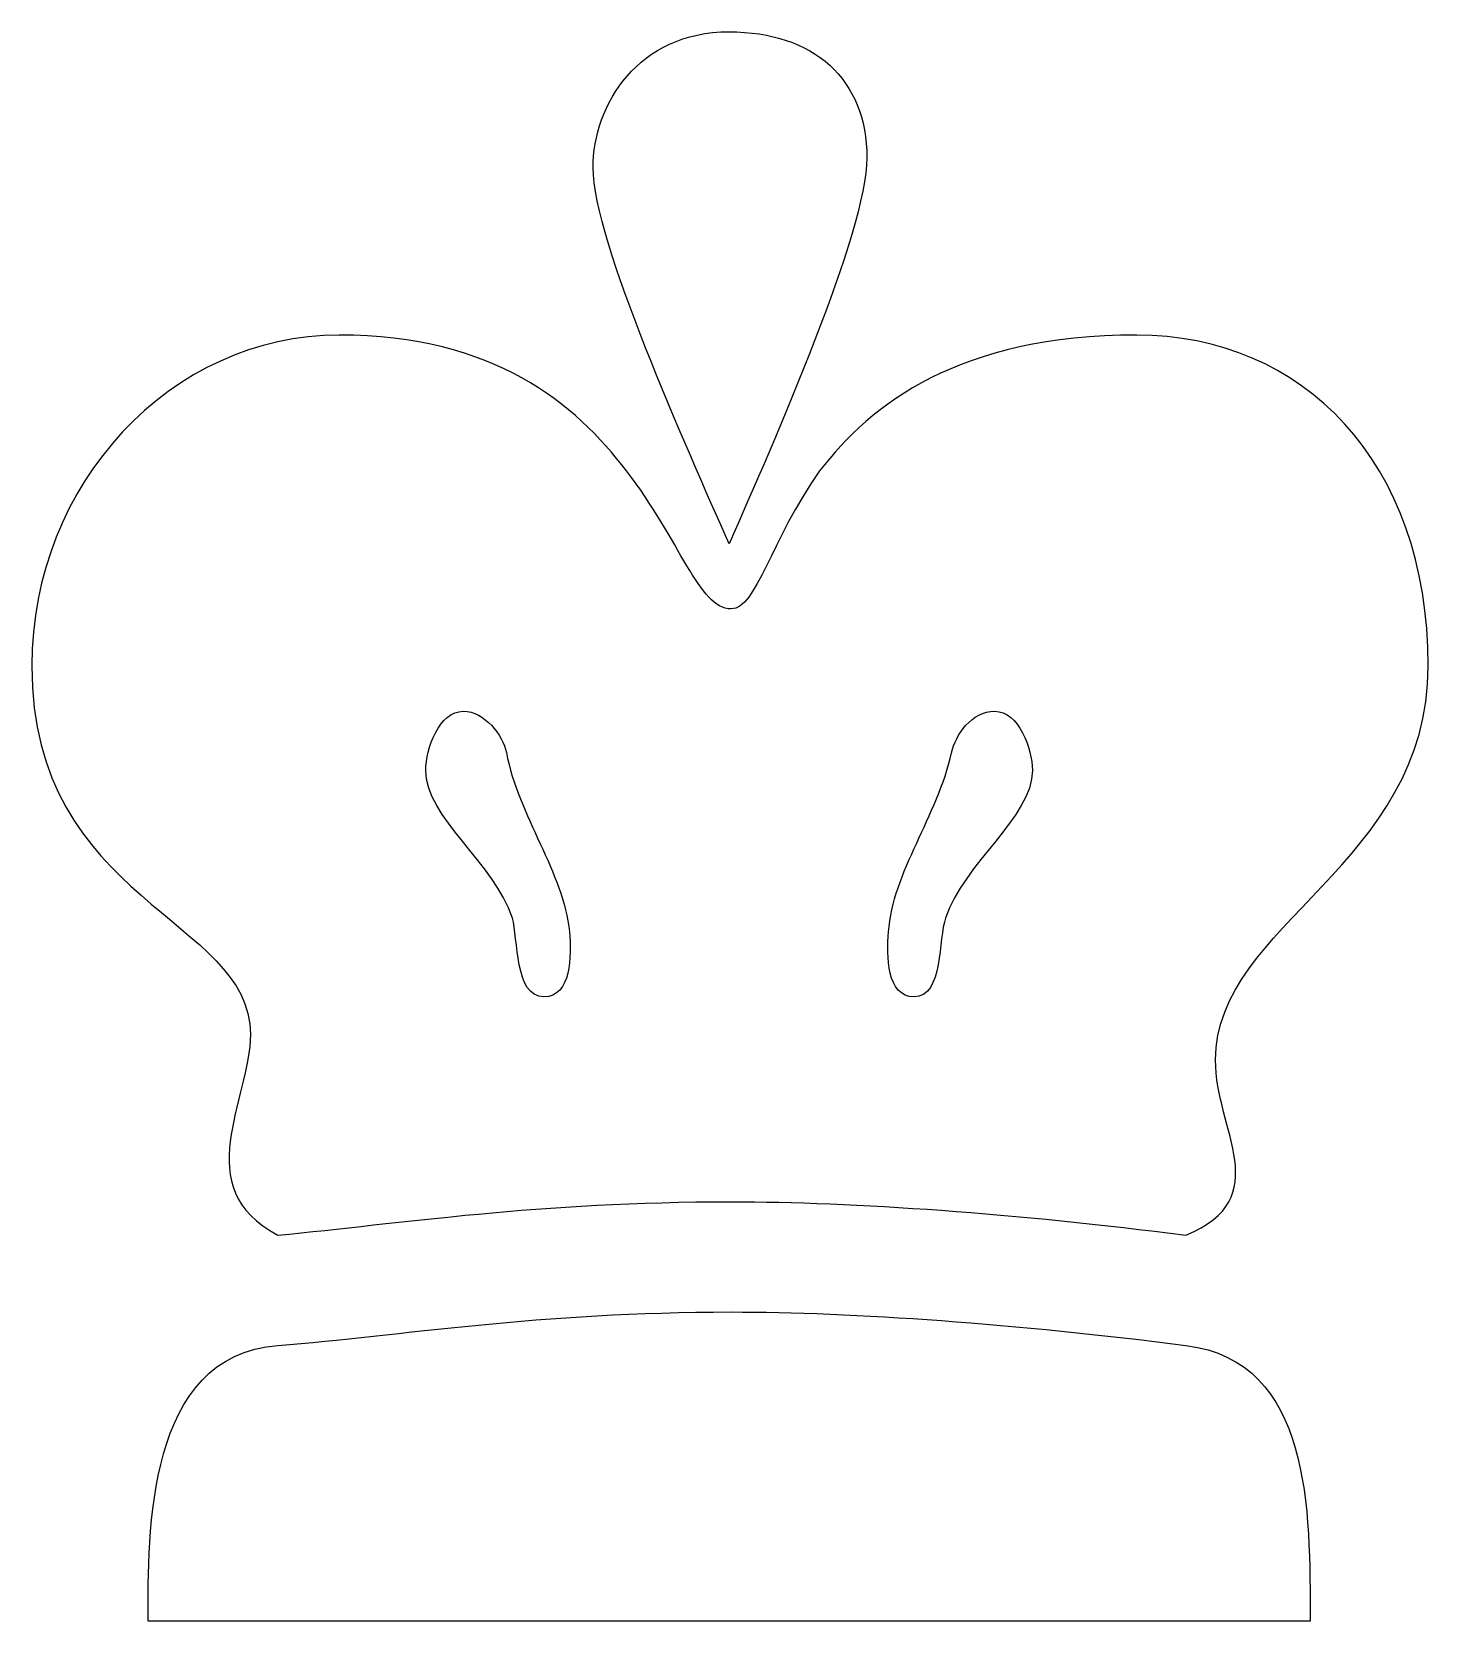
# Model space of a CAD drawing. Header units: centimetres. Extents: x -9.2 to 8.9, y -9.3 to 11.3.
import ezdxf

# ---------------------------------------------------------------- set-up
doc = ezdxf.new("R2010")
doc.units = ezdxf.units.CM
doc.header["$MEASUREMENT"] = 0
doc.layers.add('Camada 1', color=7, linetype='Continuous')

msp = doc.modelspace()

# ---------------------------------------------------------------- linework, layer by layer
at = {"layer": 'Camada 1'}
for points, knots in [([(-0.17121, 11.31977), (-1.34689, 11.31977), (-1.9354, 10.37375), (-1.9354, 9.55558), (-1.9354, 9.55558), (-1.9354, 8.61022), (-0.70784, 5.90065), (-0.17121, 4.67373), (-0.17121, 4.67373), (0.41669, 6.00302), (1.61793, 8.73813), (1.61793, 9.68351), (1.61793, 9.68351), (1.6179, 10.70631), (0.92776, 11.31977), (-0.17121, 11.31977)], [0, 0, 0, 0, 0.2, 0.2, 0.2, 0.2, 0.4, 0.4, 0.4, 0.4, 0.6, 0.6, 0.6, 0.6, 1, 1, 1, 1]), ([(5.7585, -4.2981), (3.58622, -4.01666), (1.43886, -3.86381), (-0.14565, -3.86381), (-0.14565, -3.86381), (-2.62493, -3.86381), (-4.44023, -4.14459), (-6.02474, -4.2981), (-6.02474, -4.2981), (-7.20042, -3.68464), (-6.38285, -2.53452), (-6.38285, -1.6909), (-6.38285, -1.6909), (-6.38285, -0.18256), (-9.21984, 0.02154), (-9.21984, 3.08933), (-9.21984, 3.08933), (-9.21984, 5.46621), (-7.40504, 7.38328), (-5.23209, 7.38328), (-5.23209, 7.38328), (-3.21342, 7.38328), (-2.16493, 6.48841), (-1.50035, 5.61986), (-1.50035, 5.61986), (-0.81021, 4.72499), (-0.55499, 3.83009), (-0.14563, 3.83009), (-0.14563, 3.83009), (0.1864, 3.83009), (0.36544, 4.72496), (1.00446, 5.61986), (1.00446, 5.61986), (1.66917, 6.48841), (2.81926, 7.38328), (5.1195, 7.38328), (5.1195, 7.38328), (7.26673, 7.38328), (8.90235, 5.74715), (8.90235, 3.08933), (8.90235, 3.08933), (8.90235, 0.50768), (6.1423, -0.25926), (6.1423, -2.02282), (6.1423, -2.02282), (6.14228, -2.94325), (6.93481, -3.81259), (5.7585, -4.2981)], [0, 0, 0, 0, 0.07692308, 0.07692308, 0.07692308, 0.07692308, 0.15384615, 0.15384615, 0.15384615, 0.15384615, 0.23076923, 0.23076923, 0.23076923, 0.23076923, 0.30769231, 0.30769231, 0.30769231, 0.30769231, 0.38461538, 0.38461538, 0.38461538, 0.38461538, 0.46153846, 0.46153846, 0.46153846, 0.46153846, 0.53846154, 0.53846154, 0.53846154, 0.53846154, 0.61538462, 0.61538462, 0.61538462, 0.61538462, 0.69230769, 0.69230769, 0.69230769, 0.69230769, 0.76923077, 0.76923077, 0.76923077, 0.76923077, 0.84615385, 0.84615385, 0.84615385, 0.84615385, 1, 1, 1, 1]), ([(-2.98315, -0.18256), (-2.90634, -0.43841), (-2.95759, -1.20536), (-2.57442, -1.20536), (-2.57442, -1.20536), (-2.21617, -1.20536), (-2.21617, -0.66871), (-2.24176, -0.3616), (-2.24176, -0.3616), (-2.31857, 0.40535), (-2.90634, 1.14674), (-3.05983, 1.96417), (-3.05983, 1.96417), (-3.11108, 2.19449), (-3.34074, 2.50146), (-3.62215, 2.50146), (-3.62215, 2.50146), (-3.92851, 2.50146), (-4.10769, 2.01529), (-4.10769, 1.73451), (-4.10769, 1.73451), (-4.10768, 1.12104), (-3.21344, 0.53327), (-2.98315, -0.18256)], [0, 0, 0, 0, 0.14285714, 0.14285714, 0.14285714, 0.14285714, 0.28571429, 0.28571429, 0.28571429, 0.28571429, 0.42857143, 0.42857143, 0.42857143, 0.42857143, 0.57142857, 0.57142857, 0.57142857, 0.57142857, 0.71428571, 0.71428571, 0.71428571, 0.71428571, 1, 1, 1, 1]), ([(3.27911, 2.50142), (2.97278, 2.50142), (2.76801, 2.19442), (2.7169, 1.96413), (2.7169, 1.96413), (2.53772, 1.1467), (1.94995, 0.40531), (1.8987, -0.36164), (1.8987, -0.36164), (1.87314, -0.66874), (1.87314, -1.2054), (2.23136, -1.2054), (2.23136, -1.2054), (2.61453, -1.2054), (2.53772, -0.43845), (2.64009, -0.1826), (2.64009, -0.1826), (2.87041, 0.53323), (3.76528, 1.121), (3.76528, 1.73447), (3.76528, 1.73447), (3.76529, 2.01528), (3.58622, 2.50142), (3.27911, 2.50142)], [0, 0, 0, 0, 0.14285714, 0.14285714, 0.14285714, 0.14285714, 0.28571429, 0.28571429, 0.28571429, 0.28571429, 0.42857143, 0.42857143, 0.42857143, 0.42857143, 0.57142857, 0.57142857, 0.57142857, 0.57142857, 0.71428571, 0.71428571, 0.71428571, 0.71428571, 1, 1, 1, 1]), ([(7.3691, -9.30788), (7.3691, -7.87635), (7.39466, -5.93373), (5.7585, -5.72963), (5.7585, -5.72963), (3.58622, -5.44819), (1.43886, -5.29471), (-0.14565, -5.29471), (-0.14565, -5.29471), (-2.62493, -5.29471), (-4.44023, -5.60171), (-6.02474, -5.72963), (-6.02474, -5.72963), (-7.73707, -5.85692), (-7.71149, -8.15776), (-7.71149, -9.30788), (-7.71149, -9.30788), (-7.71149, -9.30788), (7.3691, -9.30788), (7.3691, -9.30788)], [0, 0, 0, 0, 0.16666667, 0.16666667, 0.16666667, 0.16666667, 0.33333333, 0.33333333, 0.33333333, 0.33333333, 0.5, 0.5, 0.5, 0.5, 0.66666667, 0.66666667, 0.66666667, 0.66666667, 1, 1, 1, 1])]:
    msp.add_open_spline(points, degree=3, knots=knots, dxfattribs=at)

doc.saveas('drawing.dxf')
